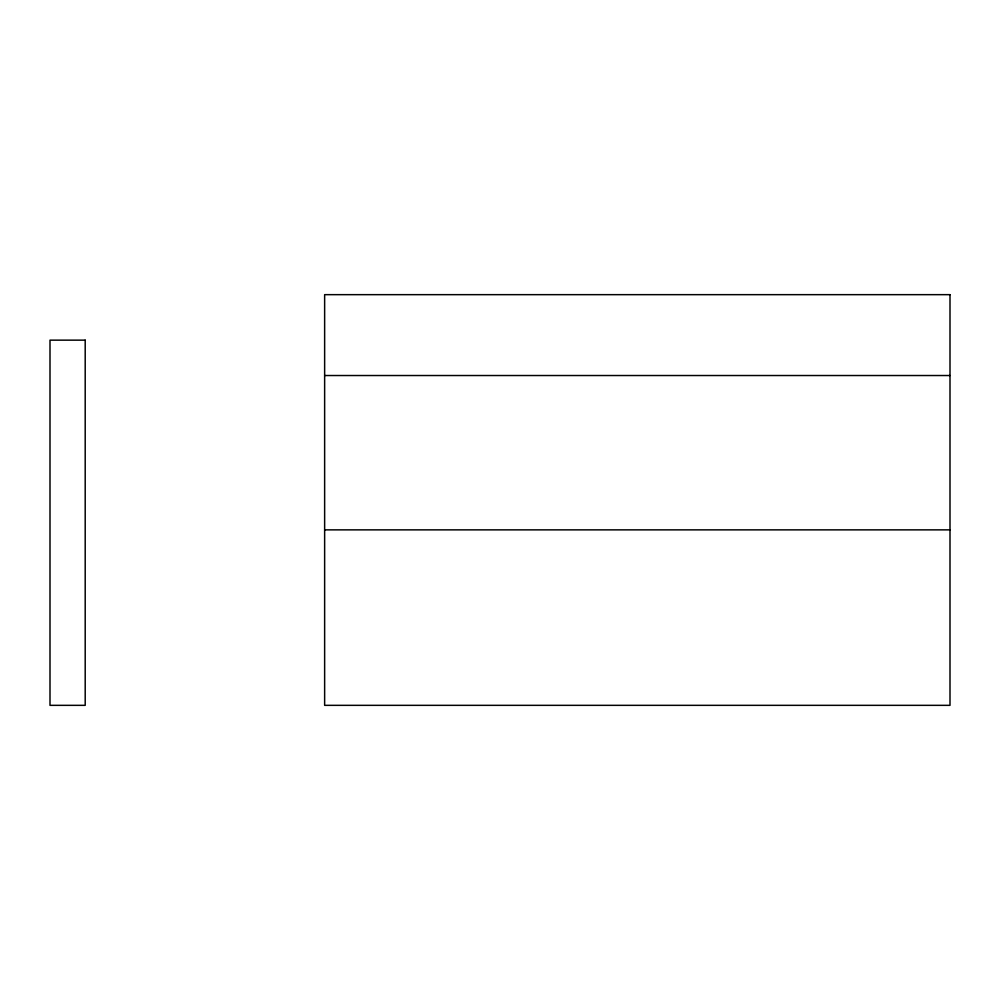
<?xml version="1.0" encoding="UTF-8"?>
<svg xmlns="http://www.w3.org/2000/svg" width="1000" height="1000" viewBox="0 0 1000 1000"><rect width="100%" height="100%" fill="white"/><g stroke="black" fill="none" stroke-linecap="round" stroke-linejoin="round"><path stroke-width="1.5" d="M324.637 375.525L950 375.525M324.637 529.862L950 529.862M950 294.662L324.637 294.662L324.637 705.337L950 705.337L950 294.662M85.2 340.15L50 340.15L50 705.337L85.2 705.337L85.2 340.15"/></g></svg>
